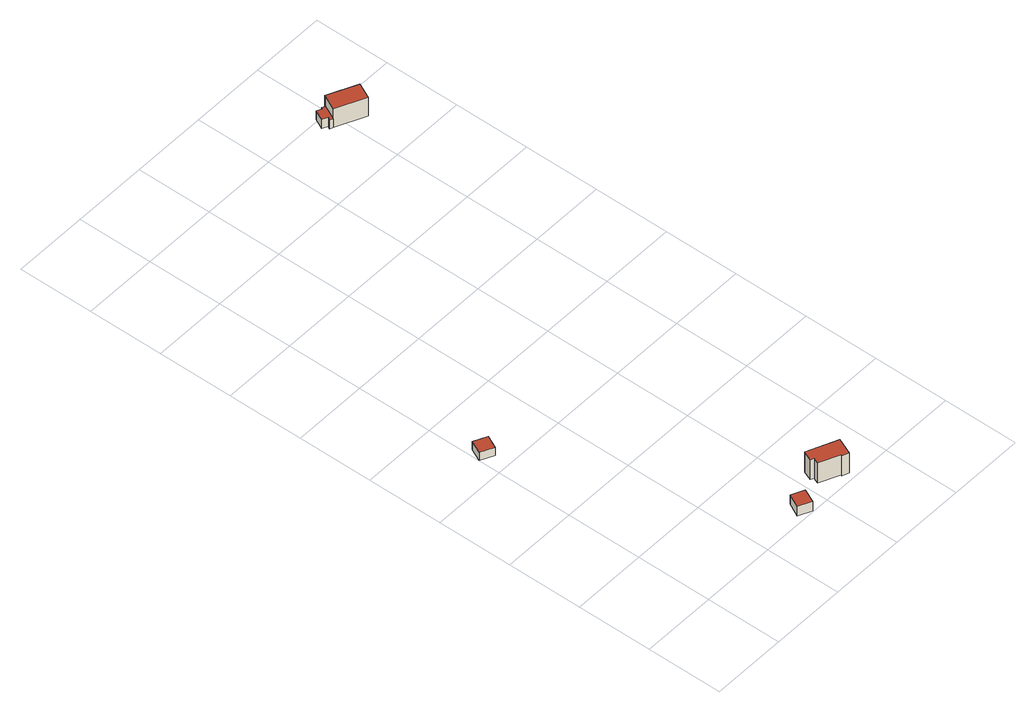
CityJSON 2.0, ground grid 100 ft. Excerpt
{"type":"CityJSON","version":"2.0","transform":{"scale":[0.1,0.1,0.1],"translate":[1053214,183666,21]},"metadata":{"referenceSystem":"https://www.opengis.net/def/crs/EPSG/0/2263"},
"CityObjects":{
"building1":{"type":"Building","attributes":{"name":"Bldg_3511017660","BIN":"4514046"},"geometry":[{"type":"MultiSurface","lod":"2","boundaries":[[[0,1,2,3]],[[4,5,6,7]],[[4,7,3,2]],[[5,4,2,1]],[[6,5,1,0]],[[7,6,0,3]]],"semantics":{"surfaces":[{"type":"GroundSurface"},{"type":"RoofSurface","BIN":"4514046"},{"type":"WallSurface"}],"values":[0,1,2,2,2,2]}}]},
"building2":{"type":"Building","attributes":{"name":"Bldg_3511008083","BIN":"4568968"},"geometry":[{"type":"MultiSurface","lod":"2","boundaries":[[[8,9,10,11]],[[12,13,14,15]],[[8,11,15,14]],[[9,8,14,13]],[[10,9,13,12]],[[11,10,12,15]]],"semantics":{"surfaces":[{"type":"RoofSurface","BIN":"4568968"},{"type":"GroundSurface"},{"type":"WallSurface"}],"values":[0,1,2,2,2,2]}}]},
"building3":{"type":"Building","attributes":{"name":"Bldg_3210008992","BIN":"4282386"},"geometry":[{"type":"MultiSurface","lod":"2","boundaries":[[[16,17,18,19,20,21,22,23]],[[24,25,26,27,28,29,30,31]],[[16,23,31,30]],[[17,16,30,29]],[[18,17,29,28]],[[19,18,28,27]],[[20,19,27,26]],[[21,20,26,25]],[[22,21,25,24]],[[23,22,24,31]]],"semantics":{"surfaces":[{"type":"RoofSurface","BIN":"4282386"},{"type":"GroundSurface"},{"type":"WallSurface"}],"values":[0,1,2,2,2,2,2,2,2,2]}}]},
"building4":{"type":"Building","attributes":{"name":"Bldg_3210003690","BIN":"4282173"},"geometry":[{"type":"MultiSurface","lod":"2","boundaries":[[[32,33,34,35,36]],[[37,38,39,40,41,42,43,44]],[[45,46,47,48,49,50,51,52,53,54,55]],[[41,34,33,42]],[[43,42,55,54]],[[44,43,54,53]],[[37,44,53,52]],[[38,37,52,51]],[[39,38,51,50]],[[40,39,50,49]],[[41,40,49,48]],[[35,34,48,47]],[[36,35,47,46]],[[32,36,46,45]],[[33,32,45,55]]],"semantics":{"surfaces":[{"type":"RoofSurface","BIN":"4282173"},{"type":"GroundSurface"},{"type":"WallSurface"}],"values":[0,0,1,2,2,2,2,2,2,2,2,2,2,2,2]}}]}
},
"vertices":[
[177,3206,5],[4,3289,5],[83,3454,5],[257,3371,5],[83,3454,131],[4,3289,131],[177,3206,131],[257,3371,131],
[1773,8,151],[1858,187,151],[1691,266,151],[1606,88,151],[1691,266,5],[1858,187,5],[1773,8,5],[1606,88,5],
[2176,469,312],[2122,344,312],[2169,323,312],[2136,247,312],[2397,133,312],[2391,119,312],[2476,82,312],[2570,297,312],[2476,82,1],[2391,119,1],[2397,133,1],[2136,247,1],[2169,323,1],[2122,344,1],[2176,469,1],[2570,297,1],
[2934,7981,332],[2928,7968,332],[2838,7778,332],[3217,7599,332],[3313,7802,332],[2810,8002,175],[2747,7868,175],[2814,7835,175],[2796,7798,175],[2838,7778,175],[2928,7968,175],[2887,7988,175],[2878,7970,175],[2934,7981,40],[3313,7802,40],[3217,7599,40],[2838,7778,40],[2796,7798,40],[2814,7835,40],[2747,7868,40],[2810,8002,40],[2878,7970,40],[2887,7988,40],[2928,7968,40]
]}
